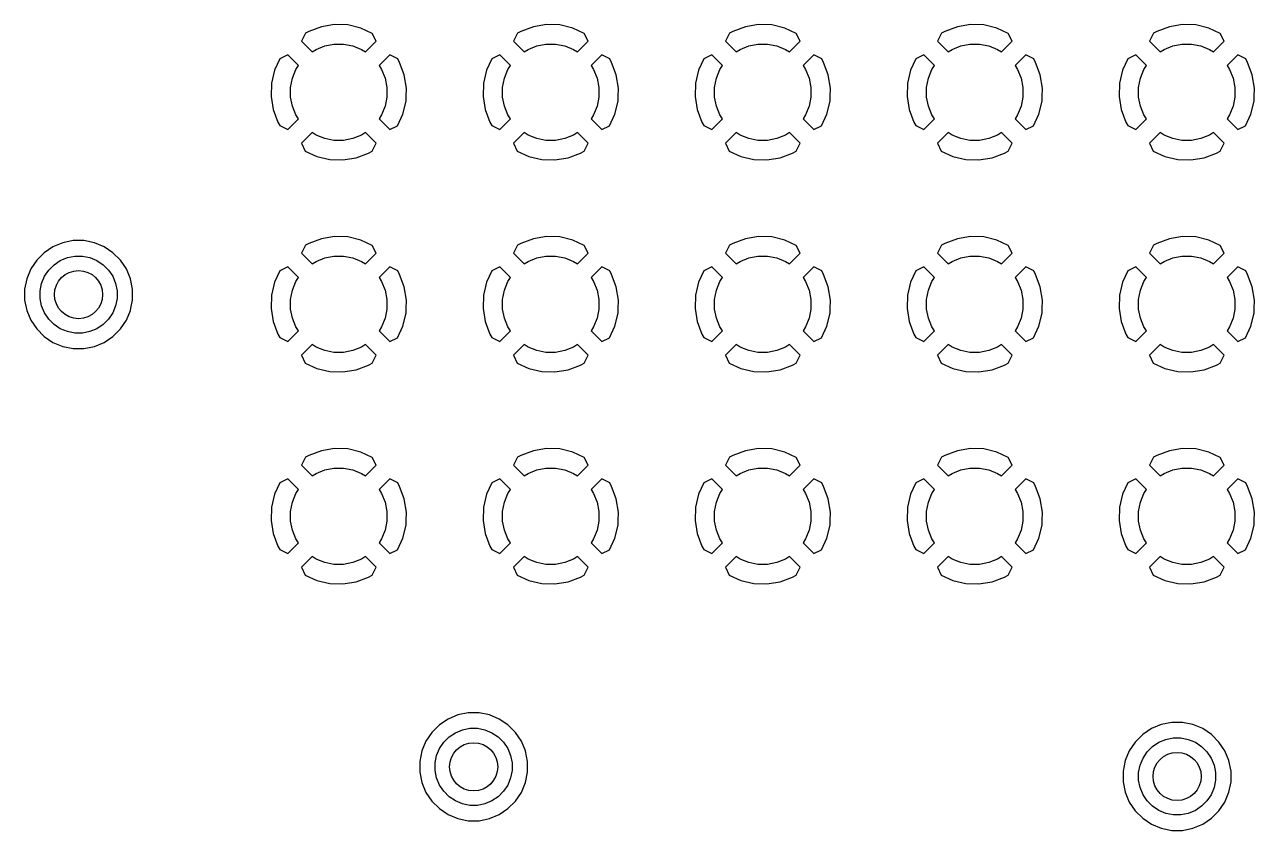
# Model space of a CAD drawing. Extents: x 115.8 to 161.5, y -138.1 to -92.4.
# Drawn here: x 149.67 to 156.05, y -119.83 to -115.65 of the extents above; entities that cross this region are included whole.
import ezdxf

# ---------------------------------------------------------------- set-up
doc = ezdxf.new("R2010")
doc.units = 0
doc.layers.add('BLACK', color=7, linetype='CONTINUOUS')

msp = doc.modelspace()

# ---------------------------------------------------------------- linework, layer by layer
at = {"layer": 'BLACK', "linetype": 'CONTINUOUS'}
for p, q in [((151.145, -115.684), (151.127, -115.694)), ((151.21, -115.66), (151.145, -115.684)), ((151.278, -115.649), (151.21, -115.66)), ((151.347, -115.651), (151.278, -115.649)), ((151.414, -115.667), (151.347, -115.651)), ((151.474, -115.695), (151.414, -115.667)), ((152.245, -115.684), (152.227, -115.694)), ((152.31, -115.66), (152.245, -115.684)), ((152.378, -115.649), (152.31, -115.66)), ((152.447, -115.651), (152.378, -115.649)), ((152.514, -115.667), (152.447, -115.651)), ((152.574, -115.695), (152.514, -115.667)), ((153.345, -115.684), (153.327, -115.694)), ((153.41, -115.66), (153.345, -115.684)), ((153.478, -115.649), (153.41, -115.66)), ((153.547, -115.651), (153.478, -115.649)), ((153.614, -115.667), (153.547, -115.651)), ((153.674, -115.695), (153.614, -115.667)), ((154.445, -115.684), (154.427, -115.694)), ((154.51, -115.66), (154.445, -115.684)), ((154.578, -115.649), (154.51, -115.66)), ((154.647, -115.651), (154.578, -115.649)), ((154.714, -115.667), (154.647, -115.651)), ((154.774, -115.695), (154.714, -115.667)), ((155.545, -115.684), (155.527, -115.694)), ((155.61, -115.66), (155.545, -115.684)), ((155.678, -115.649), (155.61, -115.66)), ((155.747, -115.651), (155.678, -115.649)), ((155.814, -115.667), (155.747, -115.651)), ((155.874, -115.695), (155.814, -115.667)), ((151.127, -115.694), (151.106, -115.735)), ((151.106, -115.735), (151.162, -115.791)), ((151.227, -115.76), (151.275, -115.75)), ((151.275, -115.75), (151.325, -115.75)), ((151.325, -115.75), (151.373, -115.76)), ((151.438, -115.791), (151.494, -115.735)), ((151.494, -115.735), (151.474, -115.695)), ((152.227, -115.694), (152.206, -115.735)), ((152.206, -115.735), (152.262, -115.791)), ((152.327, -115.76), (152.375, -115.75)), ((152.375, -115.75), (152.425, -115.75)), ((152.425, -115.75), (152.473, -115.76)), ((152.538, -115.791), (152.594, -115.735)), ((152.594, -115.735), (152.574, -115.695)), ((153.327, -115.694), (153.306, -115.735)), ((153.306, -115.735), (153.362, -115.791)), ((153.427, -115.76), (153.475, -115.75)), ((153.475, -115.75), (153.525, -115.75)), ((153.525, -115.75), (153.573, -115.76)), ((153.638, -115.791), (153.694, -115.735)), ((153.694, -115.735), (153.674, -115.695)), ((154.427, -115.694), (154.406, -115.735)), ((154.406, -115.735), (154.462, -115.791)), ((154.527, -115.76), (154.575, -115.75)), ((154.575, -115.75), (154.625, -115.75)), ((154.625, -115.75), (154.673, -115.76)), ((154.738, -115.791), (154.794, -115.735)), ((154.794, -115.735), (154.774, -115.695)), ((155.527, -115.694), (155.506, -115.735)), ((155.506, -115.735), (155.562, -115.791)), ((155.627, -115.76), (155.675, -115.75)), ((155.675, -115.75), (155.725, -115.75)), ((155.725, -115.75), (155.773, -115.76)), ((155.838, -115.791), (155.894, -115.735)), ((155.894, -115.735), (155.874, -115.695)), ((151.035, -115.806), (150.995, -115.826)), ((151.091, -115.862), (151.035, -115.806)), ((151.162, -115.791), (151.182, -115.778)), ((151.182, -115.778), (151.227, -115.76)), ((151.373, -115.76), (151.418, -115.778)), ((151.418, -115.778), (151.438, -115.791)), ((151.565, -115.806), (151.509, -115.862)), ((151.606, -115.827), (151.565, -115.806)), ((152.135, -115.806), (152.095, -115.826)), ((152.191, -115.862), (152.135, -115.806)), ((152.262, -115.791), (152.282, -115.778)), ((152.282, -115.778), (152.327, -115.76)), ((152.473, -115.76), (152.518, -115.778)), ((152.518, -115.778), (152.538, -115.791)), ((152.665, -115.806), (152.609, -115.862)), ((152.706, -115.827), (152.665, -115.806)), ((153.235, -115.806), (153.195, -115.826)), ((153.291, -115.862), (153.235, -115.806)), ((153.362, -115.791), (153.382, -115.778)), ((153.382, -115.778), (153.427, -115.76)), ((153.573, -115.76), (153.618, -115.778)), ((153.618, -115.778), (153.638, -115.791)), ((153.765, -115.806), (153.709, -115.862)), ((153.806, -115.827), (153.765, -115.806)), ((154.335, -115.806), (154.295, -115.826)), ((154.391, -115.862), (154.335, -115.806)), ((154.462, -115.791), (154.482, -115.778)), ((154.482, -115.778), (154.527, -115.76)), ((154.673, -115.76), (154.718, -115.778)), ((154.718, -115.778), (154.738, -115.791)), ((154.865, -115.806), (154.809, -115.862)), ((154.906, -115.827), (154.865, -115.806)), ((155.435, -115.806), (155.395, -115.826)), ((155.491, -115.862), (155.435, -115.806)), ((155.562, -115.791), (155.582, -115.778)), ((155.582, -115.778), (155.627, -115.76)), ((155.773, -115.76), (155.818, -115.778)), ((155.818, -115.778), (155.838, -115.791)), ((155.965, -115.806), (155.909, -115.862)), ((156.006, -115.827), (155.965, -115.806)), ((150.995, -115.826), (150.967, -115.886)), ((151.078, -115.882), (151.091, -115.862)), ((151.509, -115.862), (151.522, -115.882)), ((151.616, -115.845), (151.606, -115.827)), ((151.64, -115.91), (151.616, -115.845)), ((152.095, -115.826), (152.067, -115.886)), ((152.178, -115.882), (152.191, -115.862)), ((152.609, -115.862), (152.622, -115.882)), ((152.716, -115.845), (152.706, -115.827)), ((152.74, -115.91), (152.716, -115.845)), ((153.195, -115.826), (153.167, -115.886)), ((153.278, -115.882), (153.291, -115.862)), ((153.709, -115.862), (153.722, -115.882)), ((153.816, -115.845), (153.806, -115.827)), ((153.84, -115.91), (153.816, -115.845)), ((154.295, -115.826), (154.267, -115.886)), ((154.378, -115.882), (154.391, -115.862)), ((154.809, -115.862), (154.822, -115.882)), ((154.916, -115.845), (154.906, -115.827)), ((154.94, -115.91), (154.916, -115.845)), ((155.395, -115.826), (155.367, -115.886)), ((155.478, -115.882), (155.491, -115.862)), ((155.909, -115.862), (155.922, -115.882)), ((156.016, -115.845), (156.006, -115.827)), ((156.04, -115.91), (156.016, -115.845)), ((150.967, -115.886), (150.951, -115.953)), ((151.05, -115.975), (151.06, -115.927)), ((151.06, -115.927), (151.078, -115.882)), ((151.522, -115.882), (151.54, -115.927)), ((151.54, -115.927), (151.55, -115.975)), ((151.651, -115.978), (151.64, -115.91)), ((152.067, -115.886), (152.051, -115.953)), ((152.15, -115.975), (152.16, -115.927)), ((152.16, -115.927), (152.178, -115.882)), ((152.622, -115.882), (152.64, -115.927)), ((152.64, -115.927), (152.65, -115.975)), ((152.751, -115.978), (152.74, -115.91)), ((153.167, -115.886), (153.151, -115.953)), ((153.25, -115.975), (153.26, -115.927)), ((153.26, -115.927), (153.278, -115.882)), ((153.722, -115.882), (153.74, -115.927)), ((153.74, -115.927), (153.75, -115.975)), ((153.851, -115.978), (153.84, -115.91)), ((154.267, -115.886), (154.251, -115.953)), ((154.35, -115.975), (154.36, -115.927)), ((154.36, -115.927), (154.378, -115.882)), ((154.822, -115.882), (154.84, -115.927)), ((154.84, -115.927), (154.85, -115.975)), ((154.951, -115.978), (154.94, -115.91)), ((155.367, -115.886), (155.351, -115.953)), ((155.45, -115.975), (155.46, -115.927)), ((155.46, -115.927), (155.478, -115.882)), ((155.922, -115.882), (155.94, -115.927)), ((155.94, -115.927), (155.95, -115.975)), ((156.051, -115.978), (156.04, -115.91)), ((150.951, -115.953), (150.949, -116.022)), ((151.05, -116.025), (151.05, -115.975)), ((151.55, -115.975), (151.55, -116.025)), ((151.649, -116.023), (151.651, -115.978)), ((152.051, -115.953), (152.049, -116.022)), ((152.15, -116.025), (152.15, -115.975)), ((152.65, -115.975), (152.65, -116.025)), ((152.749, -116.023), (152.751, -115.978)), ((153.151, -115.953), (153.149, -116.022)), ((153.25, -116.025), (153.25, -115.975)), ((153.75, -115.975), (153.75, -116.025)), ((153.849, -116.023), (153.851, -115.978)), ((154.251, -115.953), (154.249, -116.022)), ((154.35, -116.025), (154.35, -115.975)), ((154.85, -115.975), (154.85, -116.025)), ((154.949, -116.023), (154.951, -115.978)), ((155.351, -115.953), (155.349, -116.022)), ((155.45, -116.025), (155.45, -115.975)), ((155.95, -115.975), (155.95, -116.025)), ((156.049, -116.023), (156.051, -115.978)), ((150.949, -116.022), (150.96, -116.09)), ((151.06, -116.073), (151.05, -116.025)), ((151.55, -116.025), (151.54, -116.073)), ((151.633, -116.114), (151.649, -116.047)), ((151.649, -116.047), (151.649, -116.023)), ((152.049, -116.022), (152.06, -116.09)), ((152.16, -116.073), (152.15, -116.025)), ((152.65, -116.025), (152.64, -116.073)), ((152.733, -116.114), (152.749, -116.047)), ((152.749, -116.047), (152.749, -116.023)), ((153.149, -116.022), (153.16, -116.09)), ((153.26, -116.073), (153.25, -116.025)), ((153.75, -116.025), (153.74, -116.073)), ((153.833, -116.114), (153.849, -116.047)), ((153.849, -116.047), (153.849, -116.023)), ((154.249, -116.022), (154.26, -116.09)), ((154.36, -116.073), (154.35, -116.025)), ((154.85, -116.025), (154.84, -116.073)), ((154.933, -116.114), (154.949, -116.047)), ((154.949, -116.047), (154.949, -116.023)), ((155.349, -116.022), (155.36, -116.09)), ((155.46, -116.073), (155.45, -116.025)), ((155.95, -116.025), (155.94, -116.073)), ((156.033, -116.114), (156.049, -116.047)), ((156.049, -116.047), (156.049, -116.023)), ((150.96, -116.09), (150.984, -116.155)), ((151.078, -116.118), (151.06, -116.073)), ((151.091, -116.138), (151.078, -116.118)), ((151.522, -116.118), (151.509, -116.138)), ((151.54, -116.073), (151.522, -116.118)), ((151.605, -116.174), (151.633, -116.114)), ((152.06, -116.09), (152.084, -116.155)), ((152.178, -116.118), (152.16, -116.073)), ((152.191, -116.138), (152.178, -116.118)), ((152.622, -116.118), (152.609, -116.138)), ((152.64, -116.073), (152.622, -116.118)), ((152.705, -116.174), (152.733, -116.114)), ((153.16, -116.09), (153.184, -116.155)), ((153.278, -116.118), (153.26, -116.073)), ((153.291, -116.138), (153.278, -116.118)), ((153.722, -116.118), (153.709, -116.138)), ((153.74, -116.073), (153.722, -116.118)), ((153.805, -116.174), (153.833, -116.114)), ((154.26, -116.09), (154.284, -116.155)), ((154.378, -116.118), (154.36, -116.073)), ((154.391, -116.138), (154.378, -116.118)), ((154.822, -116.118), (154.809, -116.138)), ((154.84, -116.073), (154.822, -116.118)), ((154.905, -116.174), (154.933, -116.114)), ((155.36, -116.09), (155.384, -116.155)), ((155.478, -116.118), (155.46, -116.073)), ((155.491, -116.138), (155.478, -116.118)), ((155.922, -116.118), (155.909, -116.138)), ((155.94, -116.073), (155.922, -116.118)), ((156.005, -116.174), (156.033, -116.114)), ((150.984, -116.155), (150.994, -116.173)), ((150.994, -116.173), (151.035, -116.194)), ((151.035, -116.194), (151.091, -116.138)), ((151.509, -116.138), (151.565, -116.194)), ((151.565, -116.194), (151.605, -116.174)), ((152.084, -116.155), (152.094, -116.173)), ((152.094, -116.173), (152.135, -116.194)), ((152.135, -116.194), (152.191, -116.138)), ((152.609, -116.138), (152.665, -116.194)), ((152.665, -116.194), (152.705, -116.174)), ((153.184, -116.155), (153.194, -116.173)), ((153.194, -116.173), (153.235, -116.194)), ((153.235, -116.194), (153.291, -116.138)), ((153.709, -116.138), (153.765, -116.194)), ((153.765, -116.194), (153.805, -116.174)), ((154.284, -116.155), (154.294, -116.173)), ((154.294, -116.173), (154.335, -116.194)), ((154.335, -116.194), (154.391, -116.138)), ((154.809, -116.138), (154.865, -116.194)), ((154.865, -116.194), (154.905, -116.174)), ((155.384, -116.155), (155.394, -116.173)), ((155.394, -116.173), (155.435, -116.194)), ((155.435, -116.194), (155.491, -116.138)), ((155.909, -116.138), (155.965, -116.194)), ((155.965, -116.194), (156.005, -116.174)), ((151.162, -116.209), (151.106, -116.265)), ((151.182, -116.222), (151.162, -116.209)), ((151.227, -116.24), (151.182, -116.222)), ((151.275, -116.25), (151.227, -116.24)), ((151.325, -116.25), (151.275, -116.25)), ((151.373, -116.24), (151.325, -116.25)), ((151.418, -116.222), (151.373, -116.24)), ((151.438, -116.209), (151.418, -116.222)), ((151.494, -116.265), (151.438, -116.209)), ((152.262, -116.209), (152.206, -116.265)), ((152.282, -116.222), (152.262, -116.209)), ((152.327, -116.24), (152.282, -116.222)), ((152.375, -116.25), (152.327, -116.24)), ((152.425, -116.25), (152.375, -116.25)), ((152.473, -116.24), (152.425, -116.25)), ((152.518, -116.222), (152.473, -116.24)), ((152.538, -116.209), (152.518, -116.222)), ((152.594, -116.265), (152.538, -116.209)), ((153.362, -116.209), (153.306, -116.265)), ((153.382, -116.222), (153.362, -116.209)), ((153.427, -116.24), (153.382, -116.222)), ((153.475, -116.25), (153.427, -116.24)), ((153.525, -116.25), (153.475, -116.25)), ((153.573, -116.24), (153.525, -116.25)), ((153.618, -116.222), (153.573, -116.24)), ((153.638, -116.209), (153.618, -116.222)), ((153.694, -116.265), (153.638, -116.209)), ((154.462, -116.209), (154.406, -116.265)), ((154.482, -116.222), (154.462, -116.209)), ((154.527, -116.24), (154.482, -116.222)), ((154.575, -116.25), (154.527, -116.24)), ((154.625, -116.25), (154.575, -116.25)), ((154.673, -116.24), (154.625, -116.25)), ((154.718, -116.222), (154.673, -116.24)), ((154.738, -116.209), (154.718, -116.222)), ((154.794, -116.265), (154.738, -116.209)), ((155.562, -116.209), (155.506, -116.265)), ((155.582, -116.222), (155.562, -116.209)), ((155.627, -116.24), (155.582, -116.222)), ((155.675, -116.25), (155.627, -116.24)), ((155.725, -116.25), (155.675, -116.25)), ((155.773, -116.24), (155.725, -116.25)), ((155.818, -116.222), (155.773, -116.24)), ((155.838, -116.209), (155.818, -116.222)), ((155.894, -116.265), (155.838, -116.209)), ((151.106, -116.265), (151.126, -116.305)), ((151.126, -116.305), (151.186, -116.333)), ((151.39, -116.34), (151.455, -116.316)), ((151.455, -116.316), (151.473, -116.306)), ((151.473, -116.306), (151.494, -116.265)), ((152.206, -116.265), (152.226, -116.305)), ((152.226, -116.305), (152.286, -116.333)), ((152.49, -116.34), (152.555, -116.316)), ((152.555, -116.316), (152.573, -116.306)), ((152.573, -116.306), (152.594, -116.265)), ((153.306, -116.265), (153.326, -116.305)), ((153.326, -116.305), (153.386, -116.333)), ((153.59, -116.34), (153.655, -116.316)), ((153.655, -116.316), (153.673, -116.306)), ((153.673, -116.306), (153.694, -116.265)), ((154.406, -116.265), (154.426, -116.305)), ((154.426, -116.305), (154.486, -116.333)), ((154.69, -116.34), (154.755, -116.316)), ((154.755, -116.316), (154.773, -116.306)), ((154.773, -116.306), (154.794, -116.265)), ((155.506, -116.265), (155.526, -116.305)), ((155.526, -116.305), (155.586, -116.333)), ((155.79, -116.34), (155.855, -116.316)), ((155.855, -116.316), (155.873, -116.306)), ((155.873, -116.306), (155.894, -116.265)), ((151.186, -116.333), (151.253, -116.349)), ((151.253, -116.349), (151.322, -116.351)), ((151.322, -116.351), (151.39, -116.34)), ((152.286, -116.333), (152.353, -116.349)), ((152.353, -116.349), (152.422, -116.351)), ((152.422, -116.351), (152.49, -116.34)), ((153.386, -116.333), (153.453, -116.349)), ((153.453, -116.349), (153.522, -116.351)), ((153.522, -116.351), (153.59, -116.34)), ((154.486, -116.333), (154.553, -116.349)), ((154.553, -116.349), (154.622, -116.351)), ((154.622, -116.351), (154.69, -116.34)), ((155.586, -116.333), (155.653, -116.349)), ((155.653, -116.349), (155.722, -116.351)), ((155.722, -116.351), (155.79, -116.34)), ((149.922, -116.77), (149.868, -116.781)), ((149.978, -116.77), (149.922, -116.77)), ((150.032, -116.781), (149.978, -116.77)), ((151.21, -116.76), (151.145, -116.784)), ((151.278, -116.749), (151.21, -116.76)), ((151.347, -116.751), (151.278, -116.749)), ((151.414, -116.767), (151.347, -116.751)), ((151.474, -116.795), (151.414, -116.767)), ((152.31, -116.76), (152.245, -116.784)), ((152.378, -116.749), (152.31, -116.76)), ((152.447, -116.751), (152.378, -116.749)), ((152.514, -116.767), (152.447, -116.751)), ((152.574, -116.795), (152.514, -116.767)), ((153.41, -116.76), (153.345, -116.784)), ((153.478, -116.749), (153.41, -116.76)), ((153.547, -116.751), (153.478, -116.749)), ((153.614, -116.767), (153.547, -116.751)), ((153.674, -116.795), (153.614, -116.767)), ((154.51, -116.76), (154.445, -116.784)), ((154.578, -116.749), (154.51, -116.76)), ((154.647, -116.751), (154.578, -116.749)), ((154.714, -116.767), (154.647, -116.751)), ((154.774, -116.795), (154.714, -116.767)), ((155.61, -116.76), (155.545, -116.784)), ((155.678, -116.749), (155.61, -116.76)), ((155.747, -116.751), (155.678, -116.749)), ((155.814, -116.767), (155.747, -116.751)), ((155.874, -116.795), (155.814, -116.767)), ((149.772, -116.833), (149.733, -116.872)), ((149.817, -116.802), (149.772, -116.833)), ((149.868, -116.781), (149.817, -116.802)), ((150.083, -116.802), (150.032, -116.781)), ((150.128, -116.833), (150.083, -116.802)), ((150.167, -116.872), (150.128, -116.833)), ((151.127, -116.794), (151.106, -116.835)), ((151.106, -116.835), (151.162, -116.891)), ((151.145, -116.784), (151.127, -116.794)), ((151.438, -116.891), (151.494, -116.835)), ((151.494, -116.835), (151.474, -116.795)), ((152.227, -116.794), (152.206, -116.835)), ((152.206, -116.835), (152.262, -116.891)), ((152.245, -116.784), (152.227, -116.794)), ((152.538, -116.891), (152.594, -116.835)), ((152.594, -116.835), (152.574, -116.795)), ((153.327, -116.794), (153.306, -116.835)), ((153.306, -116.835), (153.362, -116.891)), ((153.345, -116.784), (153.327, -116.794)), ((153.638, -116.891), (153.694, -116.835)), ((153.694, -116.835), (153.674, -116.795)), ((154.427, -116.794), (154.406, -116.835)), ((154.406, -116.835), (154.462, -116.891)), ((154.445, -116.784), (154.427, -116.794)), ((154.738, -116.891), (154.794, -116.835)), ((154.794, -116.835), (154.774, -116.795)), ((155.527, -116.794), (155.506, -116.835)), ((155.506, -116.835), (155.562, -116.891)), ((155.545, -116.784), (155.527, -116.794)), ((155.838, -116.891), (155.894, -116.835)), ((155.894, -116.835), (155.874, -116.795)), ((149.733, -116.872), (149.702, -116.917)), ((149.795, -116.923), (149.823, -116.895)), ((149.823, -116.895), (149.855, -116.873)), ((149.855, -116.873), (149.892, -116.858)), ((149.892, -116.858), (149.93, -116.85)), ((149.93, -116.85), (149.97, -116.85)), ((149.97, -116.85), (150.008, -116.858)), ((150.008, -116.858), (150.045, -116.873)), ((150.045, -116.873), (150.077, -116.895)), ((150.077, -116.895), (150.105, -116.923)), ((150.198, -116.917), (150.167, -116.872)), ((151.162, -116.891), (151.182, -116.878)), ((151.182, -116.878), (151.227, -116.86)), ((151.227, -116.86), (151.275, -116.85)), ((151.275, -116.85), (151.325, -116.85)), ((151.325, -116.85), (151.373, -116.86)), ((151.373, -116.86), (151.418, -116.878)), ((151.418, -116.878), (151.438, -116.891)), ((152.262, -116.891), (152.282, -116.878)), ((152.282, -116.878), (152.327, -116.86)), ((152.327, -116.86), (152.375, -116.85)), ((152.375, -116.85), (152.425, -116.85)), ((152.425, -116.85), (152.473, -116.86)), ((152.473, -116.86), (152.518, -116.878)), ((152.518, -116.878), (152.538, -116.891)), ((153.362, -116.891), (153.382, -116.878)), ((153.382, -116.878), (153.427, -116.86)), ((153.427, -116.86), (153.475, -116.85)), ((153.475, -116.85), (153.525, -116.85)), ((153.525, -116.85), (153.573, -116.86)), ((153.573, -116.86), (153.618, -116.878)), ((153.618, -116.878), (153.638, -116.891)), ((154.462, -116.891), (154.482, -116.878)), ((154.482, -116.878), (154.527, -116.86)), ((154.527, -116.86), (154.575, -116.85)), ((154.575, -116.85), (154.625, -116.85)), ((154.625, -116.85), (154.673, -116.86)), ((154.673, -116.86), (154.718, -116.878)), ((154.718, -116.878), (154.738, -116.891)), ((155.562, -116.891), (155.582, -116.878)), ((155.582, -116.878), (155.627, -116.86)), ((155.627, -116.86), (155.675, -116.85)), ((155.675, -116.85), (155.725, -116.85)), ((155.725, -116.85), (155.773, -116.86)), ((155.773, -116.86), (155.818, -116.878)), ((155.818, -116.878), (155.838, -116.891)), ((149.702, -116.917), (149.681, -116.968)), ((149.758, -116.992), (149.773, -116.955)), ((149.773, -116.955), (149.795, -116.923)), ((150.105, -116.923), (150.127, -116.955)), ((150.127, -116.955), (150.142, -116.992)), ((150.219, -116.968), (150.198, -116.917)), ((150.995, -116.926), (150.967, -116.986)), ((151.035, -116.906), (150.995, -116.926)), ((151.091, -116.962), (151.035, -116.906)), ((151.078, -116.982), (151.091, -116.962)), ((151.565, -116.906), (151.509, -116.962)), ((151.509, -116.962), (151.522, -116.982)), ((151.606, -116.927), (151.565, -116.906)), ((151.616, -116.945), (151.606, -116.927)), ((151.64, -117.01), (151.616, -116.945)), ((152.095, -116.926), (152.067, -116.986)), ((152.135, -116.906), (152.095, -116.926)), ((152.191, -116.962), (152.135, -116.906)), ((152.178, -116.982), (152.191, -116.962)), ((152.665, -116.906), (152.609, -116.962)), ((152.609, -116.962), (152.622, -116.982)), ((152.706, -116.927), (152.665, -116.906)), ((152.716, -116.945), (152.706, -116.927)), ((152.74, -117.01), (152.716, -116.945)), ((153.195, -116.926), (153.167, -116.986)), ((153.235, -116.906), (153.195, -116.926)), ((153.291, -116.962), (153.235, -116.906)), ((153.278, -116.982), (153.291, -116.962)), ((153.765, -116.906), (153.709, -116.962)), ((153.709, -116.962), (153.722, -116.982)), ((153.806, -116.927), (153.765, -116.906)), ((153.816, -116.945), (153.806, -116.927)), ((153.84, -117.01), (153.816, -116.945)), ((154.295, -116.926), (154.267, -116.986)), ((154.335, -116.906), (154.295, -116.926)), ((154.391, -116.962), (154.335, -116.906)), ((154.378, -116.982), (154.391, -116.962)), ((154.865, -116.906), (154.809, -116.962)), ((154.809, -116.962), (154.822, -116.982)), ((154.906, -116.927), (154.865, -116.906)), ((154.916, -116.945), (154.906, -116.927)), ((154.94, -117.01), (154.916, -116.945)), ((155.395, -116.926), (155.367, -116.986)), ((155.435, -116.906), (155.395, -116.926)), ((155.491, -116.962), (155.435, -116.906)), ((155.478, -116.982), (155.491, -116.962)), ((155.965, -116.906), (155.909, -116.962)), ((155.909, -116.962), (155.922, -116.982)), ((156.006, -116.927), (155.965, -116.906)), ((156.016, -116.945), (156.006, -116.927)), ((156.04, -117.01), (156.016, -116.945)), ((149.681, -116.968), (149.67, -117.022)), ((149.67, -117.022), (149.67, -117.078)), ((149.75, -117.03), (149.758, -116.992)), ((150.142, -116.992), (150.15, -117.03)), ((150.23, -117.022), (150.219, -116.968)), ((150.23, -117.078), (150.23, -117.022)), ((150.967, -116.986), (150.951, -117.053)), ((151.05, -117.075), (151.06, -117.027)), ((151.06, -117.027), (151.078, -116.982)), ((151.522, -116.982), (151.54, -117.027)), ((151.54, -117.027), (151.55, -117.075)), ((151.651, -117.078), (151.64, -117.01)), ((152.067, -116.986), (152.051, -117.053)), ((152.15, -117.075), (152.16, -117.027)), ((152.16, -117.027), (152.178, -116.982)), ((152.622, -116.982), (152.64, -117.027)), ((152.64, -117.027), (152.65, -117.075)), ((152.751, -117.078), (152.74, -117.01)), ((153.167, -116.986), (153.151, -117.053)), ((153.25, -117.075), (153.26, -117.027)), ((153.26, -117.027), (153.278, -116.982)), ((153.722, -116.982), (153.74, -117.027)), ((153.74, -117.027), (153.75, -117.075)), ((153.851, -117.078), (153.84, -117.01)), ((154.267, -116.986), (154.251, -117.053)), ((154.35, -117.075), (154.36, -117.027)), ((154.36, -117.027), (154.378, -116.982)), ((154.822, -116.982), (154.84, -117.027)), ((154.84, -117.027), (154.85, -117.075)), ((154.951, -117.078), (154.94, -117.01)), ((155.367, -116.986), (155.351, -117.053)), ((155.45, -117.075), (155.46, -117.027)), ((155.46, -117.027), (155.478, -116.982)), ((155.922, -116.982), (155.94, -117.027)), ((155.94, -117.027), (155.95, -117.075)), ((156.051, -117.078), (156.04, -117.01)), ((149.67, -117.078), (149.681, -117.132)), ((149.75, -117.07), (149.75, -117.03)), ((149.758, -117.108), (149.75, -117.07)), ((150.15, -117.07), (150.142, -117.108)), ((150.15, -117.03), (150.15, -117.07)), ((150.221, -117.121), (150.23, -117.078)), ((150.951, -117.053), (150.949, -117.122)), ((151.05, -117.125), (151.05, -117.075)), ((151.55, -117.075), (151.55, -117.125)), ((151.649, -117.123), (151.651, -117.078)), ((152.051, -117.053), (152.049, -117.122)), ((152.15, -117.125), (152.15, -117.075)), ((152.65, -117.075), (152.65, -117.125)), ((152.749, -117.123), (152.751, -117.078)), ((153.151, -117.053), (153.149, -117.122)), ((153.25, -117.125), (153.25, -117.075)), ((153.75, -117.075), (153.75, -117.125)), ((153.849, -117.123), (153.851, -117.078)), ((154.251, -117.053), (154.249, -117.122)), ((154.35, -117.125), (154.35, -117.075)), ((154.85, -117.075), (154.85, -117.125)), ((154.949, -117.123), (154.951, -117.078)), ((155.351, -117.053), (155.349, -117.122)), ((155.45, -117.125), (155.45, -117.075)), ((155.95, -117.075), (155.95, -117.125)), ((156.049, -117.123), (156.051, -117.078)), ((149.681, -117.132), (149.702, -117.183)), ((149.773, -117.145), (149.758, -117.108)), ((149.795, -117.177), (149.773, -117.145)), ((150.127, -117.145), (150.105, -117.177)), ((150.142, -117.108), (150.127, -117.145)), ((150.198, -117.183), (150.219, -117.132)), ((150.219, -117.132), (150.221, -117.121)), ((150.221, -117.121), (150.221, -117.121)), ((150.949, -117.122), (150.96, -117.19)), ((151.06, -117.173), (151.05, -117.125)), ((151.55, -117.125), (151.54, -117.173)), ((151.633, -117.214), (151.649, -117.147)), ((151.649, -117.147), (151.649, -117.123)), ((152.049, -117.122), (152.06, -117.19)), ((152.16, -117.173), (152.15, -117.125)), ((152.65, -117.125), (152.64, -117.173)), ((152.733, -117.214), (152.749, -117.147)), ((152.749, -117.147), (152.749, -117.123)), ((153.149, -117.122), (153.16, -117.19)), ((153.26, -117.173), (153.25, -117.125)), ((153.75, -117.125), (153.74, -117.173)), ((153.833, -117.214), (153.849, -117.147)), ((153.849, -117.147), (153.849, -117.123)), ((154.249, -117.122), (154.26, -117.19)), ((154.36, -117.173), (154.35, -117.125)), ((154.85, -117.125), (154.84, -117.173)), ((154.933, -117.214), (154.949, -117.147)), ((154.949, -117.147), (154.949, -117.123)), ((155.349, -117.122), (155.36, -117.19)), ((155.46, -117.173), (155.45, -117.125)), ((155.95, -117.125), (155.94, -117.173)), ((156.033, -117.214), (156.049, -117.147)), ((156.049, -117.147), (156.049, -117.123)), ((149.702, -117.183), (149.733, -117.228)), ((149.823, -117.205), (149.795, -117.177)), ((149.855, -117.227), (149.823, -117.205)), ((150.077, -117.205), (150.045, -117.227)), ((150.105, -117.177), (150.077, -117.205)), ((150.167, -117.228), (150.198, -117.183)), ((150.96, -117.19), (150.984, -117.255)), ((151.078, -117.218), (151.06, -117.173)), ((151.091, -117.238), (151.078, -117.218)), ((151.522, -117.218), (151.509, -117.238)), ((151.54, -117.173), (151.522, -117.218)), ((151.605, -117.274), (151.633, -117.214)), ((152.06, -117.19), (152.084, -117.255)), ((152.178, -117.218), (152.16, -117.173)), ((152.191, -117.238), (152.178, -117.218)), ((152.622, -117.218), (152.609, -117.238)), ((152.64, -117.173), (152.622, -117.218)), ((152.705, -117.274), (152.733, -117.214)), ((153.16, -117.19), (153.184, -117.255)), ((153.278, -117.218), (153.26, -117.173)), ((153.291, -117.238), (153.278, -117.218)), ((153.722, -117.218), (153.709, -117.238)), ((153.74, -117.173), (153.722, -117.218)), ((153.805, -117.274), (153.833, -117.214)), ((154.26, -117.19), (154.284, -117.255)), ((154.378, -117.218), (154.36, -117.173)), ((154.391, -117.238), (154.378, -117.218)), ((154.822, -117.218), (154.809, -117.238)), ((154.84, -117.173), (154.822, -117.218)), ((154.905, -117.274), (154.933, -117.214)), ((155.36, -117.19), (155.384, -117.255)), ((155.478, -117.218), (155.46, -117.173)), ((155.491, -117.238), (155.478, -117.218)), ((155.922, -117.218), (155.909, -117.238)), ((155.94, -117.173), (155.922, -117.218)), ((156.005, -117.274), (156.033, -117.214)), ((149.733, -117.228), (149.772, -117.267)), ((149.772, -117.267), (149.817, -117.298)), ((149.892, -117.242), (149.855, -117.227)), ((149.93, -117.25), (149.892, -117.242)), ((149.97, -117.25), (149.93, -117.25)), ((150.008, -117.242), (149.97, -117.25)), ((150.045, -117.227), (150.008, -117.242)), ((150.083, -117.298), (150.128, -117.267)), ((150.128, -117.267), (150.167, -117.228)), ((150.984, -117.255), (150.994, -117.273)), ((150.994, -117.273), (151.035, -117.294)), ((151.035, -117.294), (151.091, -117.238)), ((151.509, -117.238), (151.565, -117.294)), ((151.565, -117.294), (151.605, -117.274)), ((152.084, -117.255), (152.094, -117.273)), ((152.094, -117.273), (152.135, -117.294)), ((152.135, -117.294), (152.191, -117.238)), ((152.609, -117.238), (152.665, -117.294)), ((152.665, -117.294), (152.705, -117.274)), ((153.184, -117.255), (153.194, -117.273)), ((153.194, -117.273), (153.235, -117.294)), ((153.235, -117.294), (153.291, -117.238)), ((153.709, -117.238), (153.765, -117.294)), ((153.765, -117.294), (153.805, -117.274)), ((154.284, -117.255), (154.294, -117.273)), ((154.294, -117.273), (154.335, -117.294)), ((154.335, -117.294), (154.391, -117.238)), ((154.809, -117.238), (154.865, -117.294)), ((154.865, -117.294), (154.905, -117.274)), ((155.384, -117.255), (155.394, -117.273)), ((155.394, -117.273), (155.435, -117.294)), ((155.435, -117.294), (155.491, -117.238)), ((155.909, -117.238), (155.965, -117.294)), ((155.965, -117.294), (156.005, -117.274)), ((149.817, -117.298), (149.868, -117.319)), ((149.868, -117.319), (149.922, -117.33)), ((149.922, -117.33), (149.978, -117.33)), ((149.978, -117.33), (150.032, -117.319)), ((150.032, -117.319), (150.083, -117.298)), ((151.162, -117.309), (151.106, -117.365)), ((151.182, -117.322), (151.162, -117.309)), ((151.227, -117.34), (151.182, -117.322)), ((151.275, -117.35), (151.227, -117.34)), ((151.373, -117.34), (151.325, -117.35)), ((151.418, -117.322), (151.373, -117.34)), ((151.438, -117.309), (151.418, -117.322)), ((151.494, -117.365), (151.438, -117.309)), ((152.262, -117.309), (152.206, -117.365)), ((152.282, -117.322), (152.262, -117.309)), ((152.327, -117.34), (152.282, -117.322)), ((152.375, -117.35), (152.327, -117.34)), ((152.473, -117.34), (152.425, -117.35)), ((152.518, -117.322), (152.473, -117.34)), ((152.538, -117.309), (152.518, -117.322)), ((152.594, -117.365), (152.538, -117.309)), ((153.362, -117.309), (153.306, -117.365)), ((153.382, -117.322), (153.362, -117.309)), ((153.427, -117.34), (153.382, -117.322)), ((153.475, -117.35), (153.427, -117.34)), ((153.573, -117.34), (153.525, -117.35)), ((153.618, -117.322), (153.573, -117.34)), ((153.638, -117.309), (153.618, -117.322)), ((153.694, -117.365), (153.638, -117.309)), ((154.462, -117.309), (154.406, -117.365)), ((154.482, -117.322), (154.462, -117.309)), ((154.527, -117.34), (154.482, -117.322)), ((154.575, -117.35), (154.527, -117.34)), ((154.673, -117.34), (154.625, -117.35)), ((154.718, -117.322), (154.673, -117.34)), ((154.738, -117.309), (154.718, -117.322)), ((154.794, -117.365), (154.738, -117.309)), ((155.562, -117.309), (155.506, -117.365)), ((155.582, -117.322), (155.562, -117.309)), ((155.627, -117.34), (155.582, -117.322)), ((155.675, -117.35), (155.627, -117.34)), ((155.773, -117.34), (155.725, -117.35)), ((155.818, -117.322), (155.773, -117.34)), ((155.838, -117.309), (155.818, -117.322)), ((155.894, -117.365), (155.838, -117.309)), ((151.106, -117.365), (151.126, -117.405)), ((151.126, -117.405), (151.186, -117.433)), ((151.325, -117.35), (151.275, -117.35)), ((151.455, -117.416), (151.473, -117.406)), ((151.473, -117.406), (151.494, -117.365)), ((152.206, -117.365), (152.226, -117.405)), ((152.226, -117.405), (152.286, -117.433)), ((152.425, -117.35), (152.375, -117.35)), ((152.555, -117.416), (152.573, -117.406)), ((152.573, -117.406), (152.594, -117.365)), ((153.306, -117.365), (153.326, -117.405)), ((153.326, -117.405), (153.386, -117.433)), ((153.525, -117.35), (153.475, -117.35)), ((153.655, -117.416), (153.673, -117.406)), ((153.673, -117.406), (153.694, -117.365)), ((154.406, -117.365), (154.426, -117.405)), ((154.426, -117.405), (154.486, -117.433)), ((154.625, -117.35), (154.575, -117.35)), ((154.755, -117.416), (154.773, -117.406)), ((154.773, -117.406), (154.794, -117.365)), ((155.506, -117.365), (155.526, -117.405)), ((155.526, -117.405), (155.586, -117.433)), ((155.725, -117.35), (155.675, -117.35)), ((155.855, -117.416), (155.873, -117.406)), ((155.873, -117.406), (155.894, -117.365)), ((151.186, -117.433), (151.253, -117.449)), ((151.253, -117.449), (151.322, -117.451)), ((151.322, -117.451), (151.39, -117.44)), ((151.39, -117.44), (151.455, -117.416)), ((152.286, -117.433), (152.353, -117.449)), ((152.353, -117.449), (152.422, -117.451)), ((152.422, -117.451), (152.49, -117.44)), ((152.49, -117.44), (152.555, -117.416)), ((153.386, -117.433), (153.453, -117.449)), ((153.453, -117.449), (153.522, -117.451)), ((153.522, -117.451), (153.59, -117.44)), ((153.59, -117.44), (153.655, -117.416)), ((154.486, -117.433), (154.553, -117.449)), ((154.553, -117.449), (154.622, -117.451)), ((154.622, -117.451), (154.69, -117.44)), ((154.69, -117.44), (154.755, -117.416)), ((155.586, -117.433), (155.653, -117.449)), ((155.653, -117.449), (155.722, -117.451)), ((155.722, -117.451), (155.79, -117.44)), ((155.79, -117.44), (155.855, -117.416)), ((151.278, -117.849), (151.21, -117.86)), ((151.347, -117.851), (151.278, -117.849)), ((151.414, -117.867), (151.347, -117.851)), ((152.378, -117.849), (152.31, -117.86)), ((152.447, -117.851), (152.378, -117.849)), ((152.514, -117.867), (152.447, -117.851)), ((153.478, -117.849), (153.41, -117.86)), ((153.547, -117.851), (153.478, -117.849)), ((153.614, -117.867), (153.547, -117.851)), ((154.578, -117.849), (154.51, -117.86)), ((154.647, -117.851), (154.578, -117.849)), ((154.714, -117.867), (154.647, -117.851)), ((155.678, -117.849), (155.61, -117.86)), ((155.747, -117.851), (155.678, -117.849)), ((155.814, -117.867), (155.747, -117.851)), ((151.127, -117.894), (151.106, -117.935)), ((151.145, -117.884), (151.127, -117.894)), ((151.21, -117.86), (151.145, -117.884)), ((151.474, -117.895), (151.414, -117.867)), ((151.494, -117.935), (151.474, -117.895)), ((152.227, -117.894), (152.206, -117.935)), ((152.245, -117.884), (152.227, -117.894)), ((152.31, -117.86), (152.245, -117.884)), ((152.574, -117.895), (152.514, -117.867)), ((152.594, -117.935), (152.574, -117.895)), ((153.327, -117.894), (153.306, -117.935)), ((153.345, -117.884), (153.327, -117.894)), ((153.41, -117.86), (153.345, -117.884)), ((153.674, -117.895), (153.614, -117.867)), ((153.694, -117.935), (153.674, -117.895)), ((154.427, -117.894), (154.406, -117.935)), ((154.445, -117.884), (154.427, -117.894)), ((154.51, -117.86), (154.445, -117.884)), ((154.774, -117.895), (154.714, -117.867)), ((154.794, -117.935), (154.774, -117.895)), ((155.527, -117.894), (155.506, -117.935)), ((155.545, -117.884), (155.527, -117.894)), ((155.61, -117.86), (155.545, -117.884)), ((155.874, -117.895), (155.814, -117.867)), ((155.894, -117.935), (155.874, -117.895)), ((151.106, -117.935), (151.162, -117.991)), ((151.162, -117.991), (151.182, -117.978)), ((151.182, -117.978), (151.227, -117.96)), ((151.227, -117.96), (151.275, -117.95)), ((151.275, -117.95), (151.325, -117.95)), ((151.325, -117.95), (151.373, -117.96)), ((151.373, -117.96), (151.418, -117.978)), ((151.418, -117.978), (151.438, -117.991)), ((151.438, -117.991), (151.494, -117.935)), ((152.206, -117.935), (152.262, -117.991)), ((152.262, -117.991), (152.282, -117.978)), ((152.282, -117.978), (152.327, -117.96)), ((152.327, -117.96), (152.375, -117.95)), ((152.375, -117.95), (152.425, -117.95)), ((152.425, -117.95), (152.473, -117.96)), ((152.473, -117.96), (152.518, -117.978)), ((152.518, -117.978), (152.538, -117.991)), ((152.538, -117.991), (152.594, -117.935)), ((153.306, -117.935), (153.362, -117.991)), ((153.362, -117.991), (153.382, -117.978)), ((153.382, -117.978), (153.427, -117.96)), ((153.427, -117.96), (153.475, -117.95)), ((153.475, -117.95), (153.525, -117.95)), ((153.525, -117.95), (153.573, -117.96)), ((153.573, -117.96), (153.618, -117.978)), ((153.618, -117.978), (153.638, -117.991)), ((153.638, -117.991), (153.694, -117.935)), ((154.406, -117.935), (154.462, -117.991)), ((154.462, -117.991), (154.482, -117.978)), ((154.482, -117.978), (154.527, -117.96)), ((154.527, -117.96), (154.575, -117.95)), ((154.575, -117.95), (154.625, -117.95)), ((154.625, -117.95), (154.673, -117.96)), ((154.673, -117.96), (154.718, -117.978)), ((154.718, -117.978), (154.738, -117.991)), ((154.738, -117.991), (154.794, -117.935)), ((155.506, -117.935), (155.562, -117.991)), ((155.562, -117.991), (155.582, -117.978)), ((155.582, -117.978), (155.627, -117.96)), ((155.627, -117.96), (155.675, -117.95)), ((155.675, -117.95), (155.725, -117.95)), ((155.725, -117.95), (155.773, -117.96)), ((155.773, -117.96), (155.818, -117.978)), ((155.818, -117.978), (155.838, -117.991)), ((155.838, -117.991), (155.894, -117.935)), ((150.995, -118.026), (150.967, -118.086)), ((151.035, -118.006), (150.995, -118.026)), ((151.091, -118.062), (151.035, -118.006)), ((151.565, -118.006), (151.509, -118.062)), ((151.606, -118.027), (151.565, -118.006)), ((151.616, -118.045), (151.606, -118.027)), ((151.64, -118.11), (151.616, -118.045)), ((152.095, -118.026), (152.067, -118.086)), ((152.135, -118.006), (152.095, -118.026)), ((152.191, -118.062), (152.135, -118.006)), ((152.665, -118.006), (152.609, -118.062)), ((152.706, -118.027), (152.665, -118.006)), ((152.716, -118.045), (152.706, -118.027)), ((152.74, -118.11), (152.716, -118.045)), ((153.195, -118.026), (153.167, -118.086)), ((153.235, -118.006), (153.195, -118.026)), ((153.291, -118.062), (153.235, -118.006)), ((153.765, -118.006), (153.709, -118.062)), ((153.806, -118.027), (153.765, -118.006)), ((153.816, -118.045), (153.806, -118.027)), ((153.84, -118.11), (153.816, -118.045)), ((154.295, -118.026), (154.267, -118.086)), ((154.335, -118.006), (154.295, -118.026)), ((154.391, -118.062), (154.335, -118.006)), ((154.865, -118.006), (154.809, -118.062)), ((154.906, -118.027), (154.865, -118.006)), ((154.916, -118.045), (154.906, -118.027)), ((154.94, -118.11), (154.916, -118.045)), ((155.395, -118.026), (155.367, -118.086)), ((155.435, -118.006), (155.395, -118.026)), ((155.491, -118.062), (155.435, -118.006)), ((155.965, -118.006), (155.909, -118.062)), ((156.006, -118.027), (155.965, -118.006)), ((156.016, -118.045), (156.006, -118.027)), ((156.04, -118.11), (156.016, -118.045)), ((150.967, -118.086), (150.951, -118.153)), ((151.06, -118.127), (151.078, -118.082)), ((151.078, -118.082), (151.091, -118.062)), ((151.509, -118.062), (151.522, -118.082)), ((151.522, -118.082), (151.54, -118.127)), ((151.651, -118.178), (151.64, -118.11)), ((152.067, -118.086), (152.051, -118.153)), ((152.16, -118.127), (152.178, -118.082)), ((152.178, -118.082), (152.191, -118.062)), ((152.609, -118.062), (152.622, -118.082)), ((152.622, -118.082), (152.64, -118.127)), ((152.751, -118.178), (152.74, -118.11)), ((153.167, -118.086), (153.151, -118.153)), ((153.26, -118.127), (153.278, -118.082)), ((153.278, -118.082), (153.291, -118.062)), ((153.709, -118.062), (153.722, -118.082)), ((153.722, -118.082), (153.74, -118.127)), ((153.851, -118.178), (153.84, -118.11)), ((154.267, -118.086), (154.251, -118.153)), ((154.36, -118.127), (154.378, -118.082)), ((154.378, -118.082), (154.391, -118.062)), ((154.809, -118.062), (154.822, -118.082)), ((154.822, -118.082), (154.84, -118.127)), ((154.951, -118.178), (154.94, -118.11)), ((155.367, -118.086), (155.351, -118.153)), ((155.46, -118.127), (155.478, -118.082)), ((155.478, -118.082), (155.491, -118.062)), ((155.909, -118.062), (155.922, -118.082)), ((155.922, -118.082), (155.94, -118.127)), ((156.051, -118.178), (156.04, -118.11)), ((150.951, -118.153), (150.949, -118.222)), ((151.05, -118.175), (151.06, -118.127)), ((151.05, -118.225), (151.05, -118.175)), ((151.54, -118.127), (151.55, -118.175)), ((151.55, -118.175), (151.55, -118.225)), ((152.051, -118.153), (152.049, -118.222)), ((152.15, -118.175), (152.16, -118.127)), ((152.15, -118.225), (152.15, -118.175)), ((152.64, -118.127), (152.65, -118.175)), ((152.65, -118.175), (152.65, -118.225)), ((153.151, -118.153), (153.149, -118.222)), ((153.25, -118.175), (153.26, -118.127)), ((153.25, -118.225), (153.25, -118.175)), ((153.74, -118.127), (153.75, -118.175)), ((153.75, -118.175), (153.75, -118.225)), ((154.251, -118.153), (154.249, -118.222)), ((154.35, -118.175), (154.36, -118.127)), ((154.35, -118.225), (154.35, -118.175)), ((154.84, -118.127), (154.85, -118.175)), ((154.85, -118.175), (154.85, -118.225)), ((155.351, -118.153), (155.349, -118.222)), ((155.45, -118.175), (155.46, -118.127)), ((155.45, -118.225), (155.45, -118.175)), ((155.94, -118.127), (155.95, -118.175)), ((155.95, -118.175), (155.95, -118.225)), ((150.949, -118.222), (150.96, -118.29)), ((151.06, -118.273), (151.05, -118.225)), ((151.55, -118.225), (151.54, -118.273)), ((151.649, -118.223), (151.651, -118.178)), ((151.649, -118.247), (151.649, -118.223)), ((152.049, -118.222), (152.06, -118.29)), ((152.16, -118.273), (152.15, -118.225)), ((152.65, -118.225), (152.64, -118.273)), ((152.749, -118.223), (152.751, -118.178)), ((152.749, -118.247), (152.749, -118.223)), ((153.149, -118.222), (153.16, -118.29)), ((153.26, -118.273), (153.25, -118.225)), ((153.75, -118.225), (153.74, -118.273)), ((153.849, -118.223), (153.851, -118.178)), ((153.849, -118.247), (153.849, -118.223)), ((154.249, -118.222), (154.26, -118.29)), ((154.36, -118.273), (154.35, -118.225)), ((154.85, -118.225), (154.84, -118.273)), ((154.949, -118.223), (154.951, -118.178)), ((154.949, -118.247), (154.949, -118.223)), ((155.349, -118.222), (155.36, -118.29)), ((155.46, -118.273), (155.45, -118.225)), ((155.95, -118.225), (155.94, -118.273)), ((156.049, -118.223), (156.051, -118.178)), ((156.049, -118.247), (156.049, -118.223)), ((150.96, -118.29), (150.984, -118.355)), ((151.078, -118.318), (151.06, -118.273)), ((151.54, -118.273), (151.522, -118.318)), ((151.633, -118.314), (151.649, -118.247)), ((152.06, -118.29), (152.084, -118.355)), ((152.178, -118.318), (152.16, -118.273)), ((152.64, -118.273), (152.622, -118.318)), ((152.733, -118.314), (152.749, -118.247)), ((153.16, -118.29), (153.184, -118.355)), ((153.278, -118.318), (153.26, -118.273)), ((153.74, -118.273), (153.722, -118.318)), ((153.833, -118.314), (153.849, -118.247)), ((154.26, -118.29), (154.284, -118.355)), ((154.378, -118.318), (154.36, -118.273)), ((154.84, -118.273), (154.822, -118.318)), ((154.933, -118.314), (154.949, -118.247)), ((155.36, -118.29), (155.384, -118.355)), ((155.478, -118.318), (155.46, -118.273)), ((155.94, -118.273), (155.922, -118.318)), ((156.033, -118.314), (156.049, -118.247)), ((150.984, -118.355), (150.994, -118.373)), ((151.035, -118.394), (151.091, -118.338)), ((151.091, -118.338), (151.078, -118.318)), ((151.522, -118.318), (151.509, -118.338)), ((151.509, -118.338), (151.565, -118.394)), ((151.605, -118.374), (151.633, -118.314)), ((152.084, -118.355), (152.094, -118.373)), ((152.135, -118.394), (152.191, -118.338)), ((152.191, -118.338), (152.178, -118.318)), ((152.622, -118.318), (152.609, -118.338)), ((152.609, -118.338), (152.665, -118.394)), ((152.705, -118.374), (152.733, -118.314)), ((153.184, -118.355), (153.194, -118.373)), ((153.235, -118.394), (153.291, -118.338)), ((153.291, -118.338), (153.278, -118.318)), ((153.722, -118.318), (153.709, -118.338)), ((153.709, -118.338), (153.765, -118.394)), ((153.805, -118.374), (153.833, -118.314)), ((154.284, -118.355), (154.294, -118.373)), ((154.335, -118.394), (154.391, -118.338)), ((154.391, -118.338), (154.378, -118.318)), ((154.822, -118.318), (154.809, -118.338)), ((154.809, -118.338), (154.865, -118.394)), ((154.905, -118.374), (154.933, -118.314)), ((155.384, -118.355), (155.394, -118.373)), ((155.435, -118.394), (155.491, -118.338)), ((155.491, -118.338), (155.478, -118.318)), ((155.922, -118.318), (155.909, -118.338)), ((155.909, -118.338), (155.965, -118.394)), ((156.005, -118.374), (156.033, -118.314)), ((150.994, -118.373), (151.035, -118.394)), ((151.162, -118.409), (151.106, -118.465)), ((151.182, -118.422), (151.162, -118.409)), ((151.227, -118.44), (151.182, -118.422)), ((151.418, -118.422), (151.373, -118.44)), ((151.438, -118.409), (151.418, -118.422)), ((151.494, -118.465), (151.438, -118.409)), ((151.565, -118.394), (151.605, -118.374)), ((152.094, -118.373), (152.135, -118.394)), ((152.262, -118.409), (152.206, -118.465)), ((152.282, -118.422), (152.262, -118.409)), ((152.327, -118.44), (152.282, -118.422)), ((152.518, -118.422), (152.473, -118.44)), ((152.538, -118.409), (152.518, -118.422)), ((152.594, -118.465), (152.538, -118.409)), ((152.665, -118.394), (152.705, -118.374)), ((153.194, -118.373), (153.235, -118.394)), ((153.362, -118.409), (153.306, -118.465)), ((153.382, -118.422), (153.362, -118.409)), ((153.427, -118.44), (153.382, -118.422)), ((153.618, -118.422), (153.573, -118.44)), ((153.638, -118.409), (153.618, -118.422)), ((153.694, -118.465), (153.638, -118.409)), ((153.765, -118.394), (153.805, -118.374)), ((154.294, -118.373), (154.335, -118.394)), ((154.462, -118.409), (154.406, -118.465)), ((154.482, -118.422), (154.462, -118.409)), ((154.527, -118.44), (154.482, -118.422)), ((154.718, -118.422), (154.673, -118.44)), ((154.738, -118.409), (154.718, -118.422)), ((154.794, -118.465), (154.738, -118.409)), ((154.865, -118.394), (154.905, -118.374)), ((155.394, -118.373), (155.435, -118.394)), ((155.562, -118.409), (155.506, -118.465)), ((155.582, -118.422), (155.562, -118.409)), ((155.627, -118.44), (155.582, -118.422)), ((155.818, -118.422), (155.773, -118.44)), ((155.838, -118.409), (155.818, -118.422)), ((155.894, -118.465), (155.838, -118.409)), ((155.965, -118.394), (156.005, -118.374)), ((151.106, -118.465), (151.126, -118.505)), ((151.275, -118.45), (151.227, -118.44)), ((151.325, -118.45), (151.275, -118.45)), ((151.373, -118.44), (151.325, -118.45)), ((151.473, -118.506), (151.494, -118.465)), ((152.206, -118.465), (152.226, -118.505)), ((152.375, -118.45), (152.327, -118.44)), ((152.425, -118.45), (152.375, -118.45)), ((152.473, -118.44), (152.425, -118.45)), ((152.573, -118.506), (152.594, -118.465)), ((153.306, -118.465), (153.326, -118.505)), ((153.475, -118.45), (153.427, -118.44)), ((153.525, -118.45), (153.475, -118.45)), ((153.573, -118.44), (153.525, -118.45)), ((153.673, -118.506), (153.694, -118.465)), ((154.406, -118.465), (154.426, -118.505)), ((154.575, -118.45), (154.527, -118.44)), ((154.625, -118.45), (154.575, -118.45)), ((154.673, -118.44), (154.625, -118.45)), ((154.773, -118.506), (154.794, -118.465)), ((155.506, -118.465), (155.526, -118.505)), ((155.675, -118.45), (155.627, -118.44)), ((155.725, -118.45), (155.675, -118.45)), ((155.773, -118.44), (155.725, -118.45)), ((155.873, -118.506), (155.894, -118.465)), ((151.126, -118.505), (151.186, -118.533)), ((151.186, -118.533), (151.253, -118.549)), ((151.253, -118.549), (151.322, -118.551)), ((151.322, -118.551), (151.39, -118.54)), ((151.39, -118.54), (151.455, -118.516)), ((151.455, -118.516), (151.473, -118.506)), ((152.226, -118.505), (152.286, -118.533)), ((152.286, -118.533), (152.353, -118.549)), ((152.353, -118.549), (152.422, -118.551)), ((152.422, -118.551), (152.49, -118.54)), ((152.49, -118.54), (152.555, -118.516)), ((152.555, -118.516), (152.573, -118.506)), ((153.326, -118.505), (153.386, -118.533)), ((153.386, -118.533), (153.453, -118.549)), ((153.453, -118.549), (153.522, -118.551)), ((153.522, -118.551), (153.59, -118.54)), ((153.59, -118.54), (153.655, -118.516)), ((153.655, -118.516), (153.673, -118.506)), ((154.426, -118.505), (154.486, -118.533)), ((154.486, -118.533), (154.553, -118.549)), ((154.553, -118.549), (154.622, -118.551)), ((154.622, -118.551), (154.69, -118.54)), ((154.69, -118.54), (154.755, -118.516)), ((154.755, -118.516), (154.773, -118.506)), ((155.526, -118.505), (155.586, -118.533)), ((155.586, -118.533), (155.653, -118.549)), ((155.653, -118.549), (155.722, -118.551)), ((155.722, -118.551), (155.79, -118.54)), ((155.79, -118.54), (155.855, -118.516)), ((155.855, -118.516), (155.873, -118.506)), ((151.867, -119.252), (151.822, -119.283)), ((151.918, -119.231), (151.867, -119.252)), ((151.972, -119.22), (151.918, -119.231)), ((152.028, -119.22), (151.972, -119.22)), ((152.082, -119.231), (152.028, -119.22)), ((152.133, -119.252), (152.082, -119.231)), ((152.178, -119.283), (152.133, -119.252)), ((151.783, -119.322), (151.752, -119.367)), ((151.822, -119.283), (151.783, -119.322)), ((151.873, -119.345), (151.905, -119.323)), ((151.905, -119.323), (151.942, -119.308)), ((151.942, -119.308), (151.98, -119.3)), ((151.98, -119.3), (152.02, -119.3)), ((152.02, -119.3), (152.058, -119.308)), ((152.058, -119.308), (152.095, -119.323)), ((152.095, -119.323), (152.127, -119.345)), ((152.217, -119.322), (152.178, -119.283)), ((152.248, -119.367), (152.217, -119.322)), ((155.517, -119.302), (155.472, -119.333)), ((155.568, -119.281), (155.517, -119.302)), ((155.622, -119.27), (155.568, -119.281)), ((155.678, -119.27), (155.622, -119.27)), ((155.732, -119.281), (155.678, -119.27)), ((155.783, -119.302), (155.732, -119.281)), ((155.828, -119.333), (155.783, -119.302)), ((151.752, -119.367), (151.731, -119.418)), ((151.823, -119.405), (151.845, -119.373)), ((151.845, -119.373), (151.873, -119.345)), ((152.127, -119.345), (152.155, -119.373)), ((152.155, -119.373), (152.177, -119.405)), ((152.269, -119.418), (152.248, -119.367)), ((155.433, -119.372), (155.402, -119.417)), ((155.472, -119.333), (155.433, -119.372)), ((155.523, -119.395), (155.555, -119.373)), ((155.555, -119.373), (155.592, -119.358)), ((155.592, -119.358), (155.63, -119.35)), ((155.63, -119.35), (155.67, -119.35)), ((155.67, -119.35), (155.708, -119.358)), ((155.708, -119.358), (155.745, -119.373)), ((155.745, -119.373), (155.777, -119.395)), ((155.867, -119.372), (155.828, -119.333)), ((155.898, -119.417), (155.867, -119.372)), ((151.731, -119.418), (151.72, -119.472)), ((151.8, -119.48), (151.808, -119.442)), ((151.808, -119.442), (151.823, -119.405)), ((152.177, -119.405), (152.192, -119.442)), ((152.192, -119.442), (152.2, -119.48)), ((152.28, -119.472), (152.269, -119.418)), ((155.402, -119.417), (155.381, -119.468)), ((155.473, -119.455), (155.495, -119.423)), ((155.495, -119.423), (155.523, -119.395)), ((155.777, -119.395), (155.805, -119.423)), ((155.805, -119.423), (155.827, -119.455)), ((155.919, -119.468), (155.898, -119.417)), ((151.72, -119.472), (151.72, -119.528)), ((151.8, -119.52), (151.8, -119.48)), ((152.2, -119.48), (152.2, -119.52)), ((152.28, -119.528), (152.28, -119.472)), ((155.381, -119.468), (155.37, -119.522)), ((155.45, -119.53), (155.458, -119.492)), ((155.458, -119.492), (155.473, -119.455)), ((155.827, -119.455), (155.842, -119.492)), ((155.842, -119.492), (155.85, -119.53)), ((155.93, -119.522), (155.919, -119.468)), ((151.72, -119.528), (151.731, -119.582)), ((151.808, -119.558), (151.8, -119.52)), ((151.823, -119.595), (151.808, -119.558)), ((152.192, -119.558), (152.177, -119.595)), ((152.2, -119.52), (152.192, -119.558)), ((152.269, -119.582), (152.28, -119.528)), ((155.37, -119.522), (155.37, -119.578)), ((155.37, -119.578), (155.381, -119.632)), ((155.45, -119.57), (155.45, -119.53)), ((155.458, -119.608), (155.45, -119.57)), ((155.85, -119.57), (155.842, -119.608)), ((155.85, -119.53), (155.85, -119.57)), ((155.919, -119.632), (155.93, -119.578)), ((155.93, -119.578), (155.93, -119.522)), ((151.731, -119.582), (151.752, -119.633)), ((151.752, -119.633), (151.783, -119.678)), ((151.845, -119.627), (151.823, -119.595)), ((151.873, -119.655), (151.845, -119.627)), ((152.155, -119.627), (152.127, -119.655)), ((152.177, -119.595), (152.155, -119.627)), ((152.217, -119.678), (152.248, -119.633)), ((152.248, -119.633), (152.269, -119.582)), ((155.381, -119.632), (155.402, -119.683)), ((155.473, -119.645), (155.458, -119.608)), ((155.842, -119.608), (155.827, -119.645)), ((155.898, -119.683), (155.919, -119.632)), ((151.783, -119.678), (151.822, -119.717)), ((151.905, -119.677), (151.873, -119.655)), ((151.942, -119.692), (151.905, -119.677)), ((151.98, -119.7), (151.942, -119.692)), ((152.02, -119.7), (151.98, -119.7)), ((152.058, -119.692), (152.02, -119.7)), ((152.095, -119.677), (152.058, -119.692)), ((152.127, -119.655), (152.095, -119.677)), ((152.178, -119.717), (152.217, -119.678)), ((155.402, -119.683), (155.433, -119.728)), ((155.495, -119.677), (155.473, -119.645)), ((155.523, -119.705), (155.495, -119.677)), ((155.555, -119.727), (155.523, -119.705)), ((155.777, -119.705), (155.745, -119.727)), ((155.805, -119.677), (155.777, -119.705)), ((155.827, -119.645), (155.805, -119.677)), ((155.867, -119.728), (155.898, -119.683)), ((151.822, -119.717), (151.867, -119.748)), ((151.867, -119.748), (151.918, -119.769)), ((151.918, -119.769), (151.972, -119.78)), ((152.028, -119.78), (152.082, -119.769)), ((152.082, -119.769), (152.133, -119.748)), ((152.133, -119.748), (152.178, -119.717)), ((155.433, -119.728), (155.472, -119.767)), ((155.472, -119.767), (155.517, -119.798)), ((155.592, -119.742), (155.555, -119.727)), ((155.63, -119.75), (155.592, -119.742)), ((155.67, -119.75), (155.63, -119.75)), ((155.708, -119.742), (155.67, -119.75)), ((155.745, -119.727), (155.708, -119.742)), ((155.783, -119.798), (155.828, -119.767)), ((155.828, -119.767), (155.867, -119.728)), ((151.972, -119.78), (152.028, -119.78)), ((155.517, -119.798), (155.568, -119.819)), ((155.568, -119.819), (155.622, -119.83)), ((155.622, -119.83), (155.678, -119.83)), ((155.678, -119.83), (155.732, -119.819)), ((155.732, -119.819), (155.783, -119.798))]:
    msp.add_line(p, q, dxfattribs=at)
at = {"layer": 'BLACK'}
for centre in [(149.95, -117.05), (152, -119.5), (155.65, -119.55)]:
    msp.add_circle(centre, 0.125, dxfattribs=at)

doc.saveas('drawing.dxf')
